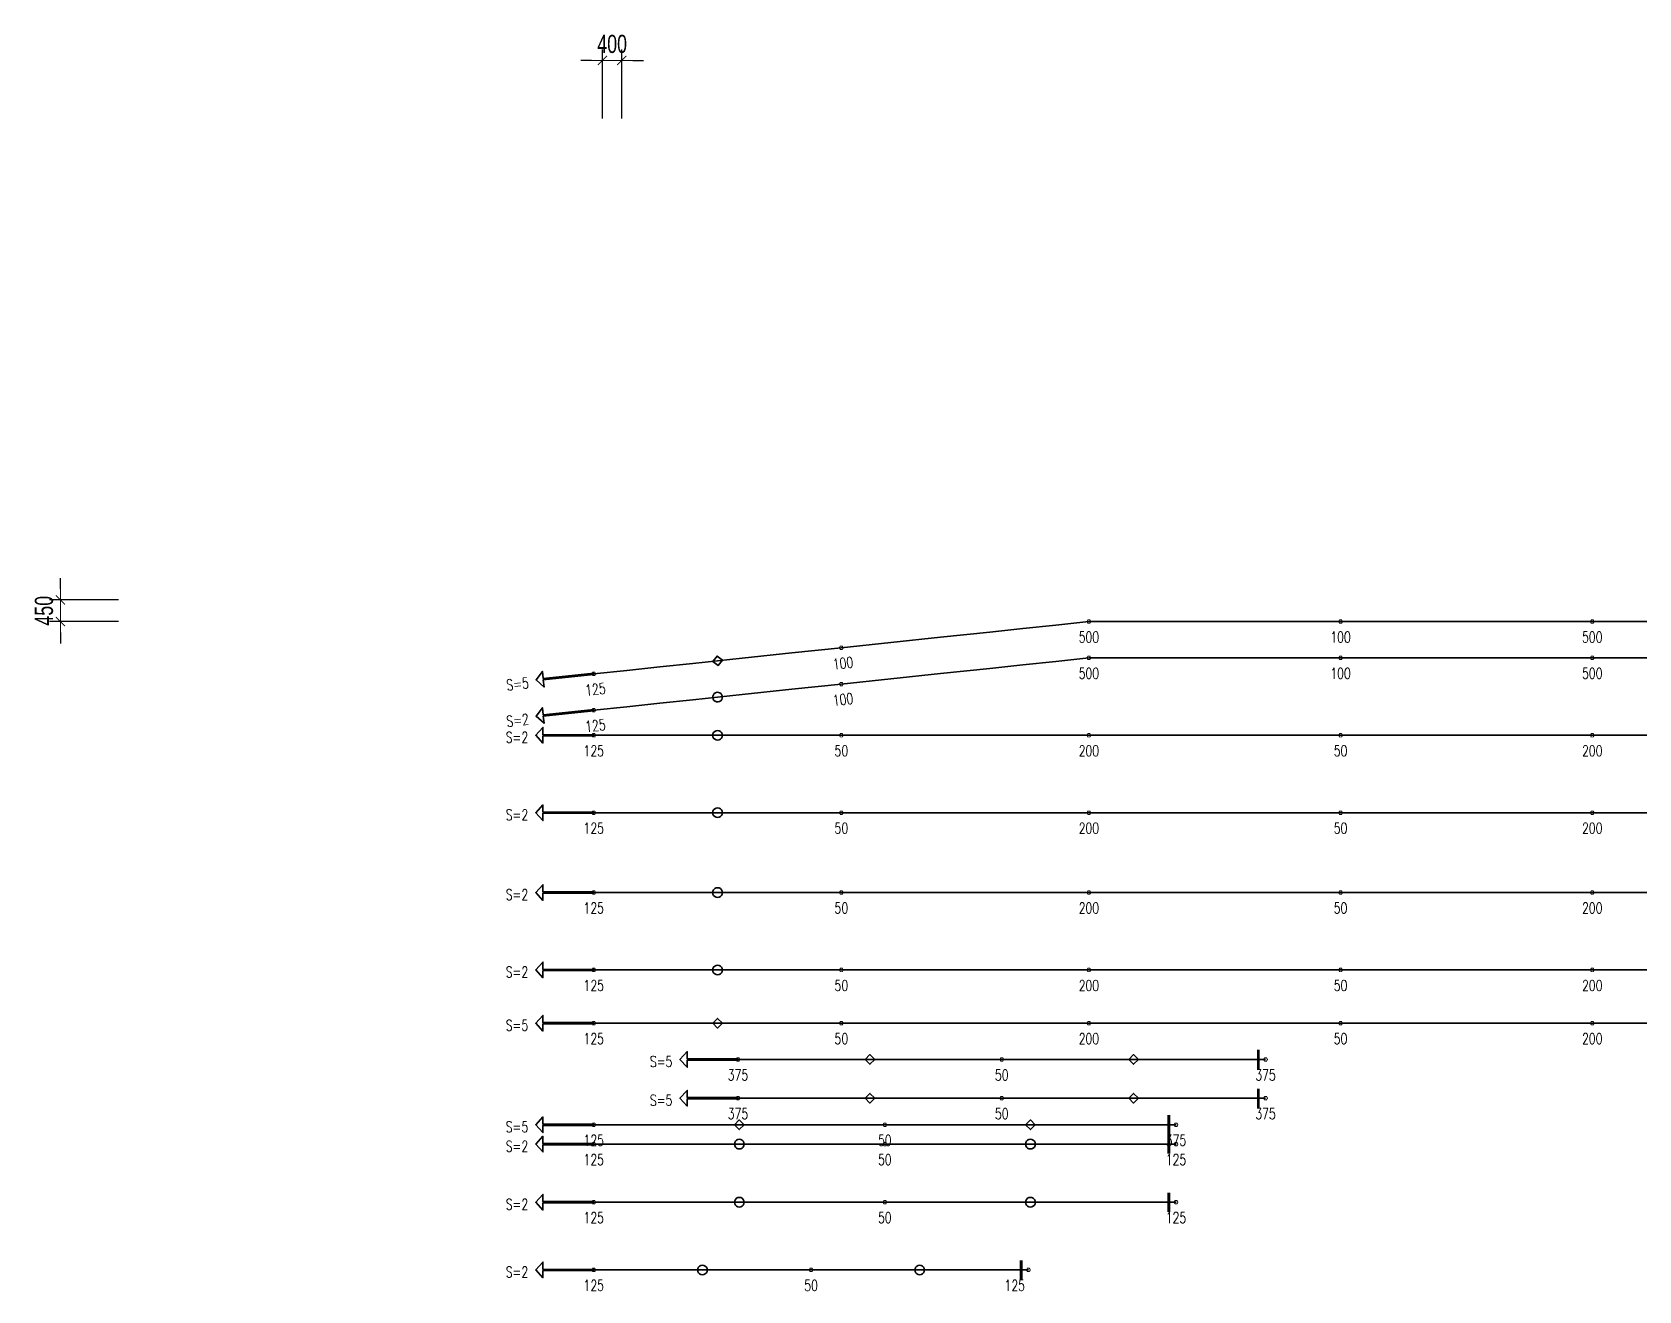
# Model space of a CAD drawing. Header units: millimetres. Extents: x 130150 to 587758, y -25561 to 50684.
# Drawn here: x 370816 to 404013, y 24667 to 50684 of the extents above; entities that cross this region are included whole.
import ezdxf

# ---------------------------------------------------------------- set-up
doc = ezdxf.new("R2010")
doc.units = ezdxf.units.MM
doc.layers.get('Defpoints').update_dxf_attribs({"color": 151, "lineweight": 9})
doc.layers.add('Current plane_Column', color=7, linetype='Continuous', true_color=0x4b00ff)
for name, color, linetype, lineweight in [('NDC_S-TENDON', 6, 'Continuous', 35), ('NDC_S_ANNO', 7, 'Continuous', 20), ('NDC_S_DIM', 1, 'Continuous', 15)]:
    doc.layers.add(name, color=color, linetype=linetype, lineweight=lineweight)
doc.styles.add('NDC_ANNO', font='', dxfattribs={"width": 0.8})
doc.styles.add('NDC_DIM', font='', dxfattribs={"width": 0.75})
doc.styles.get('NDC_ANNO').set_extended_font_data('Dotum')
doc.styles.get('NDC_DIM').set_extended_font_data('Dotum')
doc.dimstyles.new('NDC_dim_150', dxfattribs={"dimscale": 150, "dimtxt": 2.5, "dimasz": 1.5, "dimexe": 1.5, "dimexo": 2.5, "dimgap": 1, "dimtad": 1, "dimdec": 0, "dimzin": 0, "dimdsep": 46, "dimtxsty": 'NDC_DIM', "dimblk": 'DIMMARK', "dimcen": 0.09, "dimdle": 1.2, "dimclrd": 1, "dimclre": 1, "dimclrt": 3, "dimadec": 0, "dimazin": 0, "dimtfac": 1, "dimtdec": 0, "dimtix": 1, "dimtofl": 0, "dimtmove": 0, "dimatfit": 3, "dimfxl": 8, "dimfxlon": 1, "dimtolj": 1, "dimtzin": 0, "dimarcsym": 0})

# ---------------------------------------------------------------- blocks, each defined once
blk = doc.blocks.new('DIMMARK')
at = {"layer": 'NDC_S_DIM', "color": 1}
blk.add_line((-1.5, 0), (1, 0), dxfattribs=at)
at = {"layer": 'NDC_S_DIM', "color": 2, "const_width": 0.1}
blk.add_lwpolyline([(-0.42, -0.42), (0.42, 0.42)], dxfattribs=at)
blk = doc.blocks.new('*D10')
at = {"layer": 'Defpoints', "color": 0, "ltscale": 100, "transparency": 16777216}
for p in [(384646, 38950), (371400, 38500), (374713, 38500)]:
    blk.add_point(p, dxfattribs=at)
at = {"layer": 'NDC_S_DIM', "color": 1, "lineweight": -2, "ltscale": 100, "transparency": 16777216}
for p, q in [((371400, 39175), (371400, 39400)), ((372600, 38950), (371175, 38950)), ((372600, 38500), (371175, 38500)), ((371400, 38275), (371400, 38050))]:
    blk.add_line(p, q, dxfattribs=at)
at = {"layer": 'NDC_S_DIM', "color": 1, "lineweight": -2, "ltscale": 100, "transparency": 16777216, "xscale": 225, "yscale": 225, "zscale": 225}
for p, rotation in [((371400, 38950), 270), ((371400, 38500), 90)]:
    blk.add_blockref('DIMMARK', p, dxfattribs=dict(at, rotation=rotation))
at = {"layer": 'NDC_S_DIM', "color": 3, "ltscale": 100, "transparency": 16777216, "insert": (371062, 38725), "char_height": 375, "attachment_point": 5, "rotation": 90, "style": 'NDC_DIM'}
blk.add_mtext('\\A1;450', dxfattribs=at)
blk = doc.blocks.new('*D13')
at = {"layer": 'Defpoints', "color": 0, "ltscale": 100, "transparency": 16777216}
for p in [(383000, 50100), (382600, 33473), (383000, 33473)]:
    blk.add_point(p, dxfattribs=at)
at = {"layer": 'NDC_S_DIM', "color": 1, "lineweight": -2, "ltscale": 100, "transparency": 16777216}
for p, q in [((382600, 48900), (382600, 50325)), ((383000, 48900), (383000, 50325)), ((382375, 50100), (382150, 50100)), ((383225, 50100), (383450, 50100))]:
    blk.add_line(p, q, dxfattribs=at)
at = {"layer": 'NDC_S_DIM', "color": 1, "lineweight": -2, "ltscale": 100, "transparency": 16777216, "xscale": 225, "yscale": 225, "zscale": 225}
blk.add_blockref('DIMMARK', (382600, 50100), dxfattribs=at)
at = {"layer": 'NDC_S_DIM', "color": 1, "lineweight": -2, "ltscale": 100, "transparency": 16777216, "xscale": 225, "yscale": 225, "zscale": 225, "rotation": 180}
blk.add_blockref('DIMMARK', (383000, 50100), dxfattribs=at)
at = {"layer": 'NDC_S_DIM', "color": 3, "ltscale": 100, "transparency": 16777216, "insert": (382800, 50438), "char_height": 375, "attachment_point": 5, "style": 'NDC_DIM'}
blk.add_mtext('\\A1;400', dxfattribs=at)
blk = doc.blocks.new('HTB TDX')
at = {"layer": 'NDC_S-TENDON', "linetype": 'Continuous'}
for points, elevation in [([(10090, 29000, 20, 20, 0), (10070, 29035, 20, 20, 0), (10030, 29035, 20, 20, 0), (10010, 29000, 20, 20, 0), (10030, 28965, 20, 20, 0), (10070, 28965, 20, 20, 0)], 3600), ([(10090, 29000, 20, 20, 0), (10070, 29035, 20, 20, 0), (10030, 29035, 20, 20, 0), (10010, 29000, 20, 20, 0), (10030, 28965, 20, 20, 0), (10070, 28965, 20, 20, 0)], 3600), ([(10090, 29000, 20, 20, 0), (10070, 29035, 20, 20, 0), (10030, 29035, 20, 20, 0), (10010, 29000, 20, 20, 0), (10030, 28965, 20, 20, 0), (10070, 28965, 20, 20, 0)], 3600), ([(10090, 29000, 20, 20, 0), (10070, 29035, 20, 20, 0), (10030, 29035, 20, 20, 0), (10010, 29000, 20, 20, 0), (10030, 28965, 20, 20, 0), (10070, 28965, 20, 20, 0)], 3600), ([(15290, 29000, 20, 20, 0), (15270, 29035, 20, 20, 0), (15230, 29035, 20, 20, 0), (15210, 29000, 20, 20, 0), (15230, 28965, 20, 20, 0), (15270, 28965, 20, 20, 0)], 3200), ([(15290, 29000, 20, 20, 0), (15270, 29035, 20, 20, 0), (15230, 29035, 20, 20, 0), (15210, 29000, 20, 20, 0), (15230, 28965, 20, 20, 0), (15270, 28965, 20, 20, 0)], 3200), ([(20490, 29000, 20, 20, 0), (20470, 29035, 20, 20, 0), (20430, 29035, 20, 20, 0), (20410, 29000, 20, 20, 0), (20430, 28965, 20, 20, 0), (20470, 28965, 20, 20, 0)], 3600), ([(20490, 29000, 20, 20, 0), (20470, 29035, 20, 20, 0), (20430, 29035, 20, 20, 0), (20410, 29000, 20, 20, 0), (20430, 28965, 20, 20, 0), (20470, 28965, 20, 20, 0)], 3600), ([(20490, 29000, 20, 20, 0), (20470, 29035, 20, 20, 0), (20430, 29035, 20, 20, 0), (20410, 29000, 20, 20, 0), (20430, 28965, 20, 20, 0), (20470, 28965, 20, 20, 0)], 3600), ([(20490, 29000, 20, 20, 0), (20470, 29035, 20, 20, 0), (20430, 29035, 20, 20, 0), (20410, 29000, 20, 20, 0), (20430, 28965, 20, 20, 0), (20470, 28965, 20, 20, 0)], 3600), ([(4975, 28460, 20, 20, 0), (4955, 28494, 20, 20, 0), (4915, 28494, 20, 20, 0), (4895, 28460, 20, 20, 0), (4915, 28425, 20, 20, 0), (4955, 28425, 20, 20, 0)], 3200), ([(4975, 28460, 20, 20, 0), (4955, 28494, 20, 20, 0), (4915, 28494, 20, 20, 0), (4895, 28460, 20, 20, 0), (4915, 28425, 20, 20, 0), (4955, 28425, 20, 20, 0)], 3200), ([(10090, 28250, 20, 20, 0), (10070, 28285, 20, 20, 0), (10030, 28285, 20, 20, 0), (10010, 28250, 20, 20, 0), (10030, 28215, 20, 20, 0), (10070, 28215, 20, 20, 0)], 3600), ([(10090, 28250, 20, 20, 0), (10070, 28285, 20, 20, 0), (10030, 28285, 20, 20, 0), (10010, 28250, 20, 20, 0), (10030, 28215, 20, 20, 0), (10070, 28215, 20, 20, 0)], 3600), ([(10090, 28250, 20, 20, 0), (10070, 28285, 20, 20, 0), (10030, 28285, 20, 20, 0), (10010, 28250, 20, 20, 0), (10030, 28215, 20, 20, 0), (10070, 28215, 20, 20, 0)], 3600), ([(10090, 28250, 20, 20, 0), (10070, 28285, 20, 20, 0), (10030, 28285, 20, 20, 0), (10010, 28250, 20, 20, 0), (10030, 28215, 20, 20, 0), (10070, 28215, 20, 20, 0)], 3600), ([(15290, 28250, 20, 20, 0), (15270, 28285, 20, 20, 0), (15230, 28285, 20, 20, 0), (15210, 28250, 20, 20, 0), (15230, 28215, 20, 20, 0), (15270, 28215, 20, 20, 0)], 3200), ([(15290, 28250, 20, 20, 0), (15270, 28285, 20, 20, 0), (15230, 28285, 20, 20, 0), (15210, 28250, 20, 20, 0), (15230, 28215, 20, 20, 0), (15270, 28215, 20, 20, 0)], 3200), ([(20490, 28250, 20, 20, 0), (20470, 28285, 20, 20, 0), (20430, 28285, 20, 20, 0), (20410, 28250, 20, 20, 0), (20430, 28215, 20, 20, 0), (20470, 28215, 20, 20, 0)], 3600), ([(20490, 28250, 20, 20, 0), (20470, 28285, 20, 20, 0), (20430, 28285, 20, 20, 0), (20410, 28250, 20, 20, 0), (20430, 28215, 20, 20, 0), (20470, 28215, 20, 20, 0)], 3600), ([(20490, 28250, 20, 20, 0), (20470, 28285, 20, 20, 0), (20430, 28285, 20, 20, 0), (20410, 28250, 20, 20, 0), (20430, 28215, 20, 20, 0), (20470, 28215, 20, 20, 0)], 3600), ([(20490, 28250, 20, 20, 0), (20470, 28285, 20, 20, 0), (20430, 28285, 20, 20, 0), (20410, 28250, 20, 20, 0), (20430, 28215, 20, 20, 0), (20470, 28215, 20, 20, 0)], 3600), ([(-140, 27920, 20, 20, 0), (-160, 27954, 20, 20, 0), (-200, 27954, 20, 20, 0), (-220, 27920, 20, 20, 0), (-200, 27885, 20, 20, 0), (-160, 27885, 20, 20, 0)], 3575), ([(-140, 27920, 20, 20, 0), (-160, 27954, 20, 20, 0), (-200, 27954, 20, 20, 0), (-220, 27920, 20, 20, 0), (-200, 27885, 20, 20, 0), (-160, 27885, 20, 20, 0)], 3575), ([(4975, 27710, 20, 20, 0), (4955, 27744, 20, 20, 0), (4915, 27744, 20, 20, 0), (4895, 27710, 20, 20, 0), (4915, 27675, 20, 20, 0), (4955, 27675, 20, 20, 0)], 3200), ([(4975, 27710, 20, 20, 0), (4955, 27744, 20, 20, 0), (4915, 27744, 20, 20, 0), (4895, 27710, 20, 20, 0), (4915, 27675, 20, 20, 0), (4955, 27675, 20, 20, 0)], 3200), ([(-140, 27170, 20, 20, 0), (-160, 27204, 20, 20, 0), (-200, 27204, 20, 20, 0), (-220, 27170, 20, 20, 0), (-200, 27135, 20, 20, 0), (-160, 27135, 20, 20, 0)], 3575), ([(-140, 27170, 20, 20, 0), (-160, 27204, 20, 20, 0), (-200, 27204, 20, 20, 0), (-220, 27170, 20, 20, 0), (-200, 27135, 20, 20, 0), (-160, 27135, 20, 20, 0)], 3575), ([(-140, 26650, 20, 20, 0), (-160, 26685, 20, 20, 0), (-200, 26685, 20, 20, 0), (-220, 26650, 20, 20, 0), (-200, 26615, 20, 20, 0), (-160, 26615, 20, 20, 0)], 3575), ([(-140, 26650, 20, 20, 0), (-160, 26685, 20, 20, 0), (-200, 26685, 20, 20, 0), (-220, 26650, 20, 20, 0), (-200, 26615, 20, 20, 0), (-160, 26615, 20, 20, 0)], 3575), ([(4975, 26650, 20, 20, 0), (4955, 26685, 20, 20, 0), (4915, 26685, 20, 20, 0), (4895, 26650, 20, 20, 0), (4915, 26615, 20, 20, 0), (4955, 26615, 20, 20, 0)], 3500), ([(4975, 26650, 20, 20, 0), (4955, 26685, 20, 20, 0), (4915, 26685, 20, 20, 0), (4895, 26650, 20, 20, 0), (4915, 26615, 20, 20, 0), (4955, 26615, 20, 20, 0)], 3500), ([(10090, 26650, 20, 20, 0), (10070, 26685, 20, 20, 0), (10030, 26685, 20, 20, 0), (10010, 26650, 20, 20, 0), (10030, 26615, 20, 20, 0), (10070, 26615, 20, 20, 0)], 3650), ([(10090, 26650, 20, 20, 0), (10070, 26685, 20, 20, 0), (10030, 26685, 20, 20, 0), (10010, 26650, 20, 20, 0), (10030, 26615, 20, 20, 0), (10070, 26615, 20, 20, 0)], 3650), ([(10090, 26650, 20, 20, 0), (10070, 26685, 20, 20, 0), (10030, 26685, 20, 20, 0), (10010, 26650, 20, 20, 0), (10030, 26615, 20, 20, 0), (10070, 26615, 20, 20, 0)], 3650), ([(10090, 26650, 20, 20, 0), (10070, 26685, 20, 20, 0), (10030, 26685, 20, 20, 0), (10010, 26650, 20, 20, 0), (10030, 26615, 20, 20, 0), (10070, 26615, 20, 20, 0)], 3650), ([(15290, 26650, 20, 20, 0), (15270, 26685, 20, 20, 0), (15230, 26685, 20, 20, 0), (15210, 26650, 20, 20, 0), (15230, 26615, 20, 20, 0), (15270, 26615, 20, 20, 0)], 3500), ([(15290, 26650, 20, 20, 0), (15270, 26685, 20, 20, 0), (15230, 26685, 20, 20, 0), (15210, 26650, 20, 20, 0), (15230, 26615, 20, 20, 0), (15270, 26615, 20, 20, 0)], 3500), ([(20490, 26650, 20, 20, 0), (20470, 26685, 20, 20, 0), (20430, 26685, 20, 20, 0), (20410, 26650, 20, 20, 0), (20430, 26615, 20, 20, 0), (20470, 26615, 20, 20, 0)], 3650), ([(20490, 26650, 20, 20, 0), (20470, 26685, 20, 20, 0), (20430, 26685, 20, 20, 0), (20410, 26650, 20, 20, 0), (20430, 26615, 20, 20, 0), (20470, 26615, 20, 20, 0)], 3650), ([(20490, 26650, 20, 20, 0), (20470, 26685, 20, 20, 0), (20430, 26685, 20, 20, 0), (20410, 26650, 20, 20, 0), (20430, 26615, 20, 20, 0), (20470, 26615, 20, 20, 0)], 3650), ([(20490, 26650, 20, 20, 0), (20470, 26685, 20, 20, 0), (20430, 26685, 20, 20, 0), (20410, 26650, 20, 20, 0), (20430, 26615, 20, 20, 0), (20470, 26615, 20, 20, 0)], 3650), ([(-140, 25050, 20, 20, 0), (-160, 25085, 20, 20, 0), (-200, 25085, 20, 20, 0), (-220, 25050, 20, 20, 0), (-200, 25015, 20, 20, 0), (-160, 25015, 20, 20, 0)], 3575), ([(-140, 25050, 20, 20, 0), (-160, 25085, 20, 20, 0), (-200, 25085, 20, 20, 0), (-220, 25050, 20, 20, 0), (-200, 25015, 20, 20, 0), (-160, 25015, 20, 20, 0)], 3575), ([(4975, 25050, 20, 20, 0), (4955, 25085, 20, 20, 0), (4915, 25085, 20, 20, 0), (4895, 25050, 20, 20, 0), (4915, 25015, 20, 20, 0), (4955, 25015, 20, 20, 0)], 3500), ([(4975, 25050, 20, 20, 0), (4955, 25085, 20, 20, 0), (4915, 25085, 20, 20, 0), (4895, 25050, 20, 20, 0), (4915, 25015, 20, 20, 0), (4955, 25015, 20, 20, 0)], 3500), ([(10090, 25050, 20, 20, 0), (10070, 25085, 20, 20, 0), (10030, 25085, 20, 20, 0), (10010, 25050, 20, 20, 0), (10030, 25015, 20, 20, 0), (10070, 25015, 20, 20, 0)], 3650), ([(10090, 25050, 20, 20, 0), (10070, 25085, 20, 20, 0), (10030, 25085, 20, 20, 0), (10010, 25050, 20, 20, 0), (10030, 25015, 20, 20, 0), (10070, 25015, 20, 20, 0)], 3650), ([(10090, 25050, 20, 20, 0), (10070, 25085, 20, 20, 0), (10030, 25085, 20, 20, 0), (10010, 25050, 20, 20, 0), (10030, 25015, 20, 20, 0), (10070, 25015, 20, 20, 0)], 3650), ([(10090, 25050, 20, 20, 0), (10070, 25085, 20, 20, 0), (10030, 25085, 20, 20, 0), (10010, 25050, 20, 20, 0), (10030, 25015, 20, 20, 0), (10070, 25015, 20, 20, 0)], 3650), ([(15290, 25050, 20, 20, 0), (15270, 25085, 20, 20, 0), (15230, 25085, 20, 20, 0), (15210, 25050, 20, 20, 0), (15230, 25015, 20, 20, 0), (15270, 25015, 20, 20, 0)], 3500), ([(15290, 25050, 20, 20, 0), (15270, 25085, 20, 20, 0), (15230, 25085, 20, 20, 0), (15210, 25050, 20, 20, 0), (15230, 25015, 20, 20, 0), (15270, 25015, 20, 20, 0)], 3500), ([(20490, 25050, 20, 20, 0), (20470, 25085, 20, 20, 0), (20430, 25085, 20, 20, 0), (20410, 25050, 20, 20, 0), (20430, 25015, 20, 20, 0), (20470, 25015, 20, 20, 0)], 3650), ([(20490, 25050, 20, 20, 0), (20470, 25085, 20, 20, 0), (20430, 25085, 20, 20, 0), (20410, 25050, 20, 20, 0), (20430, 25015, 20, 20, 0), (20470, 25015, 20, 20, 0)], 3650), ([(20490, 25050, 20, 20, 0), (20470, 25085, 20, 20, 0), (20430, 25085, 20, 20, 0), (20410, 25050, 20, 20, 0), (20430, 25015, 20, 20, 0), (20470, 25015, 20, 20, 0)], 3650), ([(20490, 25050, 20, 20, 0), (20470, 25085, 20, 20, 0), (20430, 25085, 20, 20, 0), (20410, 25050, 20, 20, 0), (20430, 25015, 20, 20, 0), (20470, 25015, 20, 20, 0)], 3650), ([(-140, 23400, 20, 20, 0), (-160, 23435, 20, 20, 0), (-200, 23435, 20, 20, 0), (-220, 23400, 20, 20, 0), (-200, 23365, 20, 20, 0), (-160, 23365, 20, 20, 0)], 3575), ([(-140, 23400, 20, 20, 0), (-160, 23435, 20, 20, 0), (-200, 23435, 20, 20, 0), (-220, 23400, 20, 20, 0), (-200, 23365, 20, 20, 0), (-160, 23365, 20, 20, 0)], 3575), ([(4975, 23400, 20, 20, 0), (4955, 23435, 20, 20, 0), (4915, 23435, 20, 20, 0), (4895, 23400, 20, 20, 0), (4915, 23365, 20, 20, 0), (4955, 23365, 20, 20, 0)], 3500), ([(4975, 23400, 20, 20, 0), (4955, 23435, 20, 20, 0), (4915, 23435, 20, 20, 0), (4895, 23400, 20, 20, 0), (4915, 23365, 20, 20, 0), (4955, 23365, 20, 20, 0)], 3500), ([(10090, 23400, 20, 20, 0), (10070, 23435, 20, 20, 0), (10030, 23435, 20, 20, 0), (10010, 23400, 20, 20, 0), (10030, 23365, 20, 20, 0), (10070, 23365, 20, 20, 0)], 3650), ([(10090, 23400, 20, 20, 0), (10070, 23435, 20, 20, 0), (10030, 23435, 20, 20, 0), (10010, 23400, 20, 20, 0), (10030, 23365, 20, 20, 0), (10070, 23365, 20, 20, 0)], 3650), ([(10090, 23400, 20, 20, 0), (10070, 23435, 20, 20, 0), (10030, 23435, 20, 20, 0), (10010, 23400, 20, 20, 0), (10030, 23365, 20, 20, 0), (10070, 23365, 20, 20, 0)], 3650), ([(10090, 23400, 20, 20, 0), (10070, 23435, 20, 20, 0), (10030, 23435, 20, 20, 0), (10010, 23400, 20, 20, 0), (10030, 23365, 20, 20, 0), (10070, 23365, 20, 20, 0)], 3650), ([(15290, 23400, 20, 20, 0), (15270, 23435, 20, 20, 0), (15230, 23435, 20, 20, 0), (15210, 23400, 20, 20, 0), (15230, 23365, 20, 20, 0), (15270, 23365, 20, 20, 0)], 3500), ([(15290, 23400, 20, 20, 0), (15270, 23435, 20, 20, 0), (15230, 23435, 20, 20, 0), (15210, 23400, 20, 20, 0), (15230, 23365, 20, 20, 0), (15270, 23365, 20, 20, 0)], 3500), ([(20490, 23400, 20, 20, 0), (20470, 23435, 20, 20, 0), (20430, 23435, 20, 20, 0), (20410, 23400, 20, 20, 0), (20430, 23365, 20, 20, 0), (20470, 23365, 20, 20, 0)], 3650), ([(20490, 23400, 20, 20, 0), (20470, 23435, 20, 20, 0), (20430, 23435, 20, 20, 0), (20410, 23400, 20, 20, 0), (20430, 23365, 20, 20, 0), (20470, 23365, 20, 20, 0)], 3650), ([(20490, 23400, 20, 20, 0), (20470, 23435, 20, 20, 0), (20430, 23435, 20, 20, 0), (20410, 23400, 20, 20, 0), (20430, 23365, 20, 20, 0), (20470, 23365, 20, 20, 0)], 3650), ([(20490, 23400, 20, 20, 0), (20470, 23435, 20, 20, 0), (20430, 23435, 20, 20, 0), (20410, 23400, 20, 20, 0), (20430, 23365, 20, 20, 0), (20470, 23365, 20, 20, 0)], 3650), ([(-140, 21800, 20, 20, 0), (-160, 21835, 20, 20, 0), (-200, 21835, 20, 20, 0), (-220, 21800, 20, 20, 0), (-200, 21765, 20, 20, 0), (-160, 21765, 20, 20, 0)], 3575), ([(-140, 21800, 20, 20, 0), (-160, 21835, 20, 20, 0), (-200, 21835, 20, 20, 0), (-220, 21800, 20, 20, 0), (-200, 21765, 20, 20, 0), (-160, 21765, 20, 20, 0)], 3575), ([(4975, 21800, 20, 20, 0), (4955, 21835, 20, 20, 0), (4915, 21835, 20, 20, 0), (4895, 21800, 20, 20, 0), (4915, 21765, 20, 20, 0), (4955, 21765, 20, 20, 0)], 3500), ([(4975, 21800, 20, 20, 0), (4955, 21835, 20, 20, 0), (4915, 21835, 20, 20, 0), (4895, 21800, 20, 20, 0), (4915, 21765, 20, 20, 0), (4955, 21765, 20, 20, 0)], 3500), ([(10090, 21800, 20, 20, 0), (10070, 21835, 20, 20, 0), (10030, 21835, 20, 20, 0), (10010, 21800, 20, 20, 0), (10030, 21765, 20, 20, 0), (10070, 21765, 20, 20, 0)], 3650), ([(10090, 21800, 20, 20, 0), (10070, 21835, 20, 20, 0), (10030, 21835, 20, 20, 0), (10010, 21800, 20, 20, 0), (10030, 21765, 20, 20, 0), (10070, 21765, 20, 20, 0)], 3650), ([(10090, 21800, 20, 20, 0), (10070, 21835, 20, 20, 0), (10030, 21835, 20, 20, 0), (10010, 21800, 20, 20, 0), (10030, 21765, 20, 20, 0), (10070, 21765, 20, 20, 0)], 3650), ([(10090, 21800, 20, 20, 0), (10070, 21835, 20, 20, 0), (10030, 21835, 20, 20, 0), (10010, 21800, 20, 20, 0), (10030, 21765, 20, 20, 0), (10070, 21765, 20, 20, 0)], 3650), ([(15290, 21800, 20, 20, 0), (15270, 21835, 20, 20, 0), (15230, 21835, 20, 20, 0), (15210, 21800, 20, 20, 0), (15230, 21765, 20, 20, 0), (15270, 21765, 20, 20, 0)], 3500), ([(15290, 21800, 20, 20, 0), (15270, 21835, 20, 20, 0), (15230, 21835, 20, 20, 0), (15210, 21800, 20, 20, 0), (15230, 21765, 20, 20, 0), (15270, 21765, 20, 20, 0)], 3500), ([(20490, 21800, 20, 20, 0), (20470, 21835, 20, 20, 0), (20430, 21835, 20, 20, 0), (20410, 21800, 20, 20, 0), (20430, 21765, 20, 20, 0), (20470, 21765, 20, 20, 0)], 3650), ([(20490, 21800, 20, 20, 0), (20470, 21835, 20, 20, 0), (20430, 21835, 20, 20, 0), (20410, 21800, 20, 20, 0), (20430, 21765, 20, 20, 0), (20470, 21765, 20, 20, 0)], 3650), ([(20490, 21800, 20, 20, 0), (20470, 21835, 20, 20, 0), (20430, 21835, 20, 20, 0), (20410, 21800, 20, 20, 0), (20430, 21765, 20, 20, 0), (20470, 21765, 20, 20, 0)], 3650), ([(20490, 21800, 20, 20, 0), (20470, 21835, 20, 20, 0), (20430, 21835, 20, 20, 0), (20410, 21800, 20, 20, 0), (20430, 21765, 20, 20, 0), (20470, 21765, 20, 20, 0)], 3650), ([(-140, 20700, 20, 20, 0), (-160, 20735, 20, 20, 0), (-200, 20735, 20, 20, 0), (-220, 20700, 20, 20, 0), (-200, 20665, 20, 20, 0), (-160, 20665, 20, 20, 0)], 3575), ([(-140, 20700, 20, 20, 0), (-160, 20735, 20, 20, 0), (-200, 20735, 20, 20, 0), (-220, 20700, 20, 20, 0), (-200, 20665, 20, 20, 0), (-160, 20665, 20, 20, 0)], 3575), ([(4975, 20700, 20, 20, 0), (4955, 20735, 20, 20, 0), (4915, 20735, 20, 20, 0), (4895, 20700, 20, 20, 0), (4915, 20665, 20, 20, 0), (4955, 20665, 20, 20, 0)], 3500), ([(4975, 20700, 20, 20, 0), (4955, 20735, 20, 20, 0), (4915, 20735, 20, 20, 0), (4895, 20700, 20, 20, 0), (4915, 20665, 20, 20, 0), (4955, 20665, 20, 20, 0)], 3500), ([(10090, 20700, 20, 20, 0), (10070, 20735, 20, 20, 0), (10030, 20735, 20, 20, 0), (10010, 20700, 20, 20, 0), (10030, 20665, 20, 20, 0), (10070, 20665, 20, 20, 0)], 3650), ([(10090, 20700, 20, 20, 0), (10070, 20735, 20, 20, 0), (10030, 20735, 20, 20, 0), (10010, 20700, 20, 20, 0), (10030, 20665, 20, 20, 0), (10070, 20665, 20, 20, 0)], 3650), ([(10090, 20700, 20, 20, 0), (10070, 20735, 20, 20, 0), (10030, 20735, 20, 20, 0), (10010, 20700, 20, 20, 0), (10030, 20665, 20, 20, 0), (10070, 20665, 20, 20, 0)], 3650), ([(10090, 20700, 20, 20, 0), (10070, 20735, 20, 20, 0), (10030, 20735, 20, 20, 0), (10010, 20700, 20, 20, 0), (10030, 20665, 20, 20, 0), (10070, 20665, 20, 20, 0)], 3650), ([(15290, 20700, 20, 20, 0), (15270, 20735, 20, 20, 0), (15230, 20735, 20, 20, 0), (15210, 20700, 20, 20, 0), (15230, 20665, 20, 20, 0), (15270, 20665, 20, 20, 0)], 3500), ([(15290, 20700, 20, 20, 0), (15270, 20735, 20, 20, 0), (15230, 20735, 20, 20, 0), (15210, 20700, 20, 20, 0), (15230, 20665, 20, 20, 0), (15270, 20665, 20, 20, 0)], 3500), ([(20490, 20700, 20, 20, 0), (20470, 20735, 20, 20, 0), (20430, 20735, 20, 20, 0), (20410, 20700, 20, 20, 0), (20430, 20665, 20, 20, 0), (20470, 20665, 20, 20, 0)], 3650), ([(20490, 20700, 20, 20, 0), (20470, 20735, 20, 20, 0), (20430, 20735, 20, 20, 0), (20410, 20700, 20, 20, 0), (20430, 20665, 20, 20, 0), (20470, 20665, 20, 20, 0)], 3650), ([(20490, 20700, 20, 20, 0), (20470, 20735, 20, 20, 0), (20430, 20735, 20, 20, 0), (20410, 20700, 20, 20, 0), (20430, 20665, 20, 20, 0), (20470, 20665, 20, 20, 0)], 3650), ([(20490, 20700, 20, 20, 0), (20470, 20735, 20, 20, 0), (20430, 20735, 20, 20, 0), (20410, 20700, 20, 20, 0), (20430, 20665, 20, 20, 0), (20470, 20665, 20, 20, 0)], 3650), ([(2840, 19950, 20, 20, 0), (2820, 19985, 20, 20, 0), (2780, 19985, 20, 20, 0), (2760, 19950, 20, 20, 0), (2780, 19915, 20, 20, 0), (2820, 19915, 20, 20, 0)], 3575), ([(2840, 19950, 20, 20, 0), (2820, 19985, 20, 20, 0), (2780, 19985, 20, 20, 0), (2760, 19950, 20, 20, 0), (2780, 19915, 20, 20, 0), (2820, 19915, 20, 20, 0)], 3575), ([(8290, 19950, 20, 20, 0), (8270, 19985, 20, 20, 0), (8230, 19985, 20, 20, 0), (8210, 19950, 20, 20, 0), (8230, 19915, 20, 20, 0), (8270, 19915, 20, 20, 0)], 3250), ([(8290, 19950, 20, 20, 0), (8270, 19985, 20, 20, 0), (8230, 19985, 20, 20, 0), (8210, 19950, 20, 20, 0), (8230, 19915, 20, 20, 0), (8270, 19915, 20, 20, 0)], 3250), ([(13740, 19950, 20, 20, 0), (13720, 19985, 20, 20, 0), (13680, 19985, 20, 20, 0), (13660, 19950, 20, 20, 0), (13680, 19915, 20, 20, 0), (13720, 19915, 20, 20, 0)], 3575), ([(13740, 19950, 20, 20, 0), (13720, 19985, 20, 20, 0), (13680, 19985, 20, 20, 0), (13660, 19950, 20, 20, 0), (13680, 19915, 20, 20, 0), (13720, 19915, 20, 20, 0)], 3575), ([(2840, 19150, 20, 20, 0), (2820, 19185, 20, 20, 0), (2780, 19185, 20, 20, 0), (2760, 19150, 20, 20, 0), (2780, 19115, 20, 20, 0), (2820, 19115, 20, 20, 0)], 3575), ([(2840, 19150, 20, 20, 0), (2820, 19185, 20, 20, 0), (2780, 19185, 20, 20, 0), (2760, 19150, 20, 20, 0), (2780, 19115, 20, 20, 0), (2820, 19115, 20, 20, 0)], 3575), ([(8290, 19150, 20, 20, 0), (8270, 19185, 20, 20, 0), (8230, 19185, 20, 20, 0), (8210, 19150, 20, 20, 0), (8230, 19115, 20, 20, 0), (8270, 19115, 20, 20, 0)], 3250), ([(8290, 19150, 20, 20, 0), (8270, 19185, 20, 20, 0), (8230, 19185, 20, 20, 0), (8210, 19150, 20, 20, 0), (8230, 19115, 20, 20, 0), (8270, 19115, 20, 20, 0)], 3250), ([(13740, 19150, 20, 20, 0), (13720, 19185, 20, 20, 0), (13680, 19185, 20, 20, 0), (13660, 19150, 20, 20, 0), (13680, 19115, 20, 20, 0), (13720, 19115, 20, 20, 0)], 3575), ([(13740, 19150, 20, 20, 0), (13720, 19185, 20, 20, 0), (13680, 19185, 20, 20, 0), (13660, 19150, 20, 20, 0), (13680, 19115, 20, 20, 0), (13720, 19115, 20, 20, 0)], 3575), ([(-140, 18600, 20, 20, 0), (-160, 18635, 20, 20, 0), (-200, 18635, 20, 20, 0), (-220, 18600, 20, 20, 0), (-200, 18565, 20, 20, 0), (-160, 18565, 20, 20, 0)], 3575), ([(-140, 18600, 20, 20, 0), (-160, 18635, 20, 20, 0), (-200, 18635, 20, 20, 0), (-220, 18600, 20, 20, 0), (-200, 18565, 20, 20, 0), (-160, 18565, 20, 20, 0)], 3575), ([(5875, 18600, 20, 20, 0), (5855, 18635, 20, 20, 0), (5815, 18635, 20, 20, 0), (5795, 18600, 20, 20, 0), (5815, 18565, 20, 20, 0), (5855, 18565, 20, 20, 0)], 3250), ([(5875, 18600, 20, 20, 0), (5855, 18635, 20, 20, 0), (5815, 18635, 20, 20, 0), (5795, 18600, 20, 20, 0), (5815, 18565, 20, 20, 0), (5855, 18565, 20, 20, 0)], 3250), ([(11890, 18600, 20, 20, 0), (11870, 18635, 20, 20, 0), (11830, 18635, 20, 20, 0), (11810, 18600, 20, 20, 0), (11830, 18565, 20, 20, 0), (11870, 18565, 20, 20, 0)], 3575), ([(11890, 18600, 20, 20, 0), (11870, 18635, 20, 20, 0), (11830, 18635, 20, 20, 0), (11810, 18600, 20, 20, 0), (11830, 18565, 20, 20, 0), (11870, 18565, 20, 20, 0)], 3575), ([(-140, 18200, 20, 20, 0), (-160, 18235, 20, 20, 0), (-200, 18235, 20, 20, 0), (-220, 18200, 20, 20, 0), (-200, 18165, 20, 20, 0), (-160, 18165, 20, 20, 0)], 3575), ([(-140, 18200, 20, 20, 0), (-160, 18235, 20, 20, 0), (-200, 18235, 20, 20, 0), (-220, 18200, 20, 20, 0), (-200, 18165, 20, 20, 0), (-160, 18165, 20, 20, 0)], 3575), ([(5875, 18200, 20, 20, 0), (5855, 18235, 20, 20, 0), (5815, 18235, 20, 20, 0), (5795, 18200, 20, 20, 0), (5815, 18165, 20, 20, 0), (5855, 18165, 20, 20, 0)], 3250), ([(5875, 18200, 20, 20, 0), (5855, 18235, 20, 20, 0), (5815, 18235, 20, 20, 0), (5795, 18200, 20, 20, 0), (5815, 18165, 20, 20, 0), (5855, 18165, 20, 20, 0)], 3250), ([(11890, 18200, 20, 20, 0), (11870, 18235, 20, 20, 0), (11830, 18235, 20, 20, 0), (11810, 18200, 20, 20, 0), (11830, 18165, 20, 20, 0), (11870, 18165, 20, 20, 0)], 3575), ([(11890, 18200, 20, 20, 0), (11870, 18235, 20, 20, 0), (11830, 18235, 20, 20, 0), (11810, 18200, 20, 20, 0), (11830, 18165, 20, 20, 0), (11870, 18165, 20, 20, 0)], 3575), ([(-140, 17000, 20, 20, 0), (-160, 17035, 20, 20, 0), (-200, 17035, 20, 20, 0), (-220, 17000, 20, 20, 0), (-200, 16965, 20, 20, 0), (-160, 16965, 20, 20, 0)], 3575), ([(-140, 17000, 20, 20, 0), (-160, 17035, 20, 20, 0), (-200, 17035, 20, 20, 0), (-220, 17000, 20, 20, 0), (-200, 16965, 20, 20, 0), (-160, 16965, 20, 20, 0)], 3575), ([(5875, 17000, 20, 20, 0), (5855, 17035, 20, 20, 0), (5815, 17035, 20, 20, 0), (5795, 17000, 20, 20, 0), (5815, 16965, 20, 20, 0), (5855, 16965, 20, 20, 0)], 3500), ([(5875, 17000, 20, 20, 0), (5855, 17035, 20, 20, 0), (5815, 17035, 20, 20, 0), (5795, 17000, 20, 20, 0), (5815, 16965, 20, 20, 0), (5855, 16965, 20, 20, 0)], 3500), ([(11890, 17000, 20, 20, 0), (11870, 17035, 20, 20, 0), (11830, 17035, 20, 20, 0), (11810, 17000, 20, 20, 0), (11830, 16965, 20, 20, 0), (11870, 16965, 20, 20, 0)], 3575), ([(11890, 17000, 20, 20, 0), (11870, 17035, 20, 20, 0), (11830, 17035, 20, 20, 0), (11810, 17000, 20, 20, 0), (11830, 16965, 20, 20, 0), (11870, 16965, 20, 20, 0)], 3575), ([(-140, 15600, 20, 20, 0), (-160, 15635, 20, 20, 0), (-200, 15635, 20, 20, 0), (-220, 15600, 20, 20, 0), (-200, 15565, 20, 20, 0), (-160, 15565, 20, 20, 0)], 3575), ([(-140, 15600, 20, 20, 0), (-160, 15635, 20, 20, 0), (-200, 15635, 20, 20, 0), (-220, 15600, 20, 20, 0), (-200, 15565, 20, 20, 0), (-160, 15565, 20, 20, 0)], 3575), ([(4350, 15600, 20, 20, 0), (4330, 15635, 20, 20, 0), (4290, 15635, 20, 20, 0), (4270, 15600, 20, 20, 0), (4290, 15565, 20, 20, 0), (4330, 15565, 20, 20, 0)], 3500), ([(4350, 15600, 20, 20, 0), (4330, 15635, 20, 20, 0), (4290, 15635, 20, 20, 0), (4270, 15600, 20, 20, 0), (4290, 15565, 20, 20, 0), (4330, 15565, 20, 20, 0)], 3500), ([(8840, 15600, 20, 20, 0), (8820, 15635, 20, 20, 0), (8780, 15635, 20, 20, 0), (8760, 15600, 20, 20, 0), (8780, 15565, 20, 20, 0), (8820, 15565, 20, 20, 0)], 3575), ([(8840, 15600, 20, 20, 0), (8820, 15635, 20, 20, 0), (8780, 15635, 20, 20, 0), (8760, 15600, 20, 20, 0), (8780, 15565, 20, 20, 0), (8820, 15565, 20, 20, 0)], 3575)]:
    blk.add_lwpolyline(points, format="xyseb", close=True, dxfattribs=dict(at, elevation=elevation))
for points, elevation in [([(2278, 28179), (2388, 28090), (2477, 28200), (2367, 28289), (2278, 28179)], 3362), ([(-181, 27932), (-1225, 27821), (-1241, 27970), (-1373, 27794), (-1207, 27648), (-1223, 27797), (-179, 27908)], 3575), ([(2278, 27429), (2286, 27399), (2303, 27373), (2328, 27353), (2357, 27342), (2388, 27340), (2418, 27348), (2444, 27365), (2464, 27390), (2475, 27419), (2477, 27450), (2469, 27480), (2452, 27507), (2427, 27526), (2398, 27538), (2367, 27539), (2337, 27531), (2311, 27514), (2291, 27490), (2280, 27460), (2278, 27429)], 3362), ([(-181, 27182), (-1225, 27071), (-1241, 27220), (-1373, 27044), (-1207, 26898), (-1223, 27047), (-179, 27158)], 3575), ([(-180, 26662), (-1230, 26662), (-1230, 26812), (-1380, 26650), (-1230, 26488), (-1230, 26638), (-180, 26638)], 3575), ([(2277, 26650), (2282, 26619), (2297, 26591), (2319, 26569), (2347, 26555), (2377, 26550), (2408, 26555), (2436, 26569), (2458, 26591), (2473, 26619), (2477, 26650), (2473, 26681), (2458, 26709), (2436, 26731), (2408, 26745), (2377, 26750), (2347, 26745), (2319, 26731), (2297, 26709), (2282, 26681), (2277, 26650)], 3532), ([(-180, 25062), (-1230, 25062), (-1230, 25212), (-1380, 25050), (-1230, 24888), (-1230, 25038), (-180, 25038)], 3575), ([(2277, 25050), (2282, 25019), (2297, 24991), (2319, 24969), (2347, 24955), (2377, 24950), (2408, 24955), (2436, 24969), (2458, 24991), (2473, 25019), (2477, 25050), (2473, 25081), (2458, 25109), (2436, 25131), (2408, 25145), (2377, 25150), (2347, 25145), (2319, 25131), (2297, 25109), (2282, 25081), (2277, 25050)], 3532), ([(-180, 23412), (-1230, 23412), (-1230, 23562), (-1380, 23400), (-1230, 23238), (-1230, 23388), (-180, 23388)], 3575), ([(2277, 23400), (2282, 23369), (2297, 23341), (2319, 23319), (2347, 23305), (2377, 23300), (2408, 23305), (2436, 23319), (2458, 23341), (2473, 23369), (2477, 23400), (2473, 23431), (2458, 23459), (2436, 23481), (2408, 23495), (2377, 23500), (2347, 23495), (2319, 23481), (2297, 23459), (2282, 23431), (2277, 23400)], 3532), ([(-180, 21812), (-1230, 21812), (-1230, 21962), (-1380, 21800), (-1230, 21638), (-1230, 21788), (-180, 21788)], 3575), ([(2277, 21800), (2282, 21769), (2297, 21741), (2319, 21719), (2347, 21705), (2377, 21700), (2408, 21705), (2436, 21719), (2458, 21741), (2473, 21769), (2477, 21800), (2473, 21831), (2458, 21859), (2436, 21881), (2408, 21895), (2377, 21900), (2347, 21895), (2319, 21881), (2297, 21859), (2282, 21831), (2277, 21800)], 3532), ([(-180, 20712), (-1230, 20712), (-1230, 20862), (-1380, 20700), (-1230, 20538), (-1230, 20688), (-180, 20688)], 3575), ([(2277, 20700), (2377, 20600), (2477, 20700), (2377, 20800), (2277, 20700)], 3532), ([(2800, 19962), (1750, 19962), (1750, 20112), (1600, 19950), (1750, 19788), (1750, 19938), (2800, 19938)], 3575), ([(5425, 19950), (5525, 19850), (5625, 19950), (5525, 20050), (5425, 19950)], 3388), ([(10875, 19950), (10975, 19850), (11075, 19950), (10975, 20050), (10875, 19950)], 3388), ([(2800, 19162), (1750, 19162), (1750, 19312), (1600, 19150), (1750, 18988), (1750, 19138), (2800, 19138)], 3575), ([(5425, 19150), (5525, 19050), (5625, 19150), (5525, 19250), (5425, 19150)], 3388), ([(10875, 19150), (10975, 19050), (11075, 19150), (10975, 19250), (10875, 19150)], 3388), ([(-180, 18612), (-1230, 18612), (-1230, 18762), (-1380, 18600), (-1230, 18438), (-1230, 18588), (-180, 18588)], 3575), ([(2727, 18600), (2827, 18500), (2927, 18600), (2827, 18700), (2727, 18600)], 3391), ([(8742, 18600), (8842, 18500), (8942, 18600), (8842, 18700), (8742, 18600)], 3391), ([(-180, 18212), (-1230, 18212), (-1230, 18362), (-1380, 18200), (-1230, 18038), (-1230, 18188), (-180, 18188)], 3575), ([(2727, 18200), (2732, 18169), (2747, 18141), (2769, 18119), (2797, 18105), (2827, 18100), (2858, 18105), (2886, 18119), (2908, 18141), (2923, 18169), (2927, 18200), (2923, 18231), (2908, 18259), (2886, 18281), (2858, 18295), (2827, 18300), (2797, 18295), (2769, 18281), (2747, 18259), (2732, 18231), (2727, 18200)], 3391), ([(8742, 18200), (8747, 18169), (8762, 18141), (8784, 18119), (8812, 18105), (8842, 18100), (8873, 18105), (8901, 18119), (8923, 18141), (8938, 18169), (8942, 18200), (8938, 18231), (8923, 18259), (8901, 18281), (8873, 18295), (8842, 18300), (8812, 18295), (8784, 18281), (8762, 18259), (8747, 18231), (8742, 18200)], 3391), ([(-180, 17012), (-1230, 17012), (-1230, 17162), (-1380, 17000), (-1230, 16838), (-1230, 16988), (-180, 16988)], 3575), ([(2727, 17000), (2732, 16969), (2747, 16941), (2769, 16919), (2797, 16905), (2827, 16900), (2858, 16905), (2886, 16919), (2908, 16941), (2923, 16969), (2927, 17000), (2923, 17031), (2908, 17059), (2886, 17081), (2858, 17095), (2827, 17100), (2797, 17095), (2769, 17081), (2747, 17059), (2732, 17031), (2727, 17000)], 3533), ([(8742, 17000), (8747, 16969), (8762, 16941), (8784, 16919), (8812, 16905), (8842, 16900), (8873, 16905), (8901, 16919), (8923, 16941), (8938, 16969), (8942, 17000), (8938, 17031), (8923, 17059), (8901, 17081), (8873, 17095), (8842, 17100), (8812, 17095), (8784, 17081), (8762, 17059), (8747, 17031), (8742, 17000)], 3533), ([(-180, 15612), (-1230, 15612), (-1230, 15762), (-1380, 15600), (-1230, 15438), (-1230, 15588), (-180, 15588)], 3575), ([(1965, 15600), (1970, 15569), (1984, 15541), (2006, 15519), (2034, 15505), (2065, 15500), (2096, 15505), (2124, 15519), (2146, 15541), (2160, 15569), (2165, 15600), (2160, 15631), (2146, 15659), (2124, 15681), (2096, 15695), (2065, 15700), (2034, 15695), (2006, 15681), (1984, 15659), (1970, 15631), (1965, 15600)], 3532), ([(6455, 15600), (6460, 15569), (6474, 15541), (6496, 15519), (6524, 15505), (6555, 15500), (6586, 15505), (6614, 15519), (6636, 15541), (6650, 15569), (6655, 15600), (6650, 15631), (6636, 15659), (6614, 15681), (6586, 15695), (6555, 15700), (6524, 15695), (6496, 15681), (6474, 15659), (6460, 15631), (6455, 15600)], 3532)]:
    blk.add_lwpolyline(points, close=True, dxfattribs=dict(at, elevation=elevation))
at = {"layer": 'NDC_S-TENDON', "linetype": 'Continuous', "elevation": 3575}
for points in [[(13550, 19750, 60, 60, 0), (13550, 20150, 60, 60, 0)], [(13550, 18950, 60, 60, 0), (13550, 19350, 60, 60, 0)], [(11700, 18400, 60, 60, 0), (11700, 18800, 60, 60, 0)], [(11700, 18000, 60, 60, 0), (11700, 18400, 60, 60, 0)], [(11700, 16800, 60, 60, 0), (11700, 17200, 60, 60, 0)], [(8650, 15400, 60, 60, 0), (8650, 15800, 60, 60, 0)]]:
    blk.add_lwpolyline(points, format="xyseb", dxfattribs=at)
at = {"layer": 'NDC_S-TENDON', "linetype": 'Continuous'}
for points in [[(-180, 27920, 3575), (502, 27992, 3558), (1184, 28064, 3508), (1866, 28136, 3425), (2889, 28244, 3300), (3912, 28352, 3225), (4935, 28460, 3200), (5958, 28568, 3227), (6981, 28676, 3307), (8004, 28784, 3440), (8686, 28856, 3529), (9368, 28928, 3582), (10050, 29000, 3600)], [(10050, 29000, 3600), (10743, 29000, 3582), (11437, 29000, 3529), (12130, 29000, 3440), (13170, 29000, 3307), (14210, 29000, 3227), (15250, 29000, 3200), (16290, 29000, 3227), (17330, 29000, 3307), (18370, 29000, 3440), (19063, 29000, 3529), (19757, 29000, 3582), (20450, 29000, 3600)], [(20450, 29000, 3600), (21143, 29000, 3582), (21837, 29000, 3529), (22530, 29000, 3440), (23570, 29000, 3307), (24610, 29000, 3227), (25650, 29000, 3200), (26690, 29000, 3227), (27730, 29000, 3307), (28770, 29000, 3440), (29463, 29000, 3529), (30157, 29000, 3582), (30850, 29000, 3600)], [(-180, 27170, 3575), (502, 27242, 3558), (1184, 27314, 3508), (1866, 27386, 3425), (2889, 27494, 3300), (3912, 27602, 3225), (4935, 27710, 3200), (5958, 27818, 3227), (6981, 27926, 3307), (8004, 28034, 3440), (8686, 28106, 3529), (9368, 28178, 3582), (10050, 28250, 3600)], [(10050, 28250, 3600), (10743, 28250, 3582), (11437, 28250, 3529), (12130, 28250, 3440), (13170, 28250, 3307), (14210, 28250, 3227), (15250, 28250, 3200), (16290, 28250, 3227), (17330, 28250, 3307), (18370, 28250, 3440), (19063, 28250, 3529), (19757, 28250, 3582), (20450, 28250, 3600)], [(20450, 28250, 3600), (21143, 28250, 3582), (21837, 28250, 3529), (22530, 28250, 3440), (23570, 28250, 3307), (24610, 28250, 3227), (25650, 28250, 3200), (26690, 28250, 3227), (27730, 28250, 3307), (28770, 28250, 3440), (29463, 28250, 3529), (30157, 28250, 3582), (30850, 28250, 3600)], [(-180, 26650, 3575), (502, 26650, 3572), (1184, 26650, 3562), (1866, 26650, 3545), (2889, 26650, 3520), (3912, 26650, 3505), (4935, 26650, 3500), (5958, 26650, 3510), (6981, 26650, 3540), (8004, 26650, 3590), (8686, 26650, 3623), (9368, 26650, 3643), (10050, 26650, 3650)], [(10050, 26650, 3650), (10743, 26650, 3643), (11437, 26650, 3623), (12130, 26650, 3590), (13170, 26650, 3540), (14210, 26650, 3510), (15250, 26650, 3500), (16290, 26650, 3510), (17330, 26650, 3540), (18370, 26650, 3590), (19063, 26650, 3623), (19757, 26650, 3643), (20450, 26650, 3650)], [(20450, 26650, 3650), (21143, 26650, 3643), (21837, 26650, 3623), (22530, 26650, 3590), (23570, 26650, 3540), (24610, 26650, 3510), (25650, 26650, 3500), (26690, 26650, 3510), (27730, 26650, 3540), (28770, 26650, 3590), (29463, 26650, 3623), (30157, 26650, 3643), (30850, 26650, 3650)], [(-180, 25050, 3575), (502, 25050, 3572), (1184, 25050, 3562), (1866, 25050, 3545), (2889, 25050, 3520), (3912, 25050, 3505), (4935, 25050, 3500), (5958, 25050, 3510), (6981, 25050, 3540), (8004, 25050, 3590), (8686, 25050, 3623), (9368, 25050, 3643), (10050, 25050, 3650)], [(10050, 25050, 3650), (10743, 25050, 3643), (11437, 25050, 3623), (12130, 25050, 3590), (13170, 25050, 3540), (14210, 25050, 3510), (15250, 25050, 3500), (16290, 25050, 3510), (17330, 25050, 3540), (18370, 25050, 3590), (19063, 25050, 3623), (19757, 25050, 3643), (20450, 25050, 3650)], [(20450, 25050, 3650), (21143, 25050, 3643), (21837, 25050, 3623), (22530, 25050, 3590), (23570, 25050, 3540), (24610, 25050, 3510), (25650, 25050, 3500), (26690, 25050, 3510), (27730, 25050, 3540), (28770, 25050, 3590), (29463, 25050, 3623), (30157, 25050, 3643), (30850, 25050, 3650)], [(-180, 23400, 3575), (502, 23400, 3572), (1184, 23400, 3562), (1866, 23400, 3545), (2889, 23400, 3520), (3912, 23400, 3505), (4935, 23400, 3500), (5958, 23400, 3510), (6981, 23400, 3540), (8004, 23400, 3590), (8686, 23400, 3623), (9368, 23400, 3643), (10050, 23400, 3650)], [(10050, 23400, 3650), (10743, 23400, 3643), (11437, 23400, 3623), (12130, 23400, 3590), (13170, 23400, 3540), (14210, 23400, 3510), (15250, 23400, 3500), (16290, 23400, 3510), (17330, 23400, 3540), (18370, 23400, 3590), (19063, 23400, 3623), (19757, 23400, 3643), (20450, 23400, 3650)], [(20450, 23400, 3650), (21143, 23400, 3643), (21837, 23400, 3623), (22530, 23400, 3590), (23570, 23400, 3540), (24610, 23400, 3510), (25650, 23400, 3500), (26690, 23400, 3510), (27730, 23400, 3540), (28770, 23400, 3590), (29463, 23400, 3623), (30157, 23400, 3643), (30850, 23400, 3650)], [(-180, 21800, 3575), (502, 21800, 3572), (1184, 21800, 3562), (1866, 21800, 3545), (2889, 21800, 3520), (3912, 21800, 3505), (4935, 21800, 3500), (5958, 21800, 3510), (6981, 21800, 3540), (8004, 21800, 3590), (8686, 21800, 3623), (9368, 21800, 3643), (10050, 21800, 3650)], [(10050, 21800, 3650), (10743, 21800, 3643), (11437, 21800, 3623), (12130, 21800, 3590), (13170, 21800, 3540), (14210, 21800, 3510), (15250, 21800, 3500), (16290, 21800, 3510), (17330, 21800, 3540), (18370, 21800, 3590), (19063, 21800, 3623), (19757, 21800, 3643), (20450, 21800, 3650)], [(20450, 21800, 3650), (21143, 21800, 3643), (21837, 21800, 3623), (22530, 21800, 3590), (23570, 21800, 3540), (24610, 21800, 3510), (25650, 21800, 3500), (26690, 21800, 3510), (27730, 21800, 3540), (28770, 21800, 3590), (29463, 21800, 3623), (30157, 21800, 3643), (30850, 21800, 3650)], [(-180, 20700, 3575), (502, 20700, 3572), (1184, 20700, 3562), (1866, 20700, 3545), (2889, 20700, 3520), (3912, 20700, 3505), (4935, 20700, 3500), (5958, 20700, 3510), (6981, 20700, 3540), (8004, 20700, 3590), (8686, 20700, 3623), (9368, 20700, 3643), (10050, 20700, 3650)], [(10050, 20700, 3650), (10743, 20700, 3643), (11437, 20700, 3623), (12130, 20700, 3590), (13170, 20700, 3540), (14210, 20700, 3510), (15250, 20700, 3500), (16290, 20700, 3510), (17330, 20700, 3540), (18370, 20700, 3590), (19063, 20700, 3623), (19757, 20700, 3643), (20450, 20700, 3650)], [(20450, 20700, 3650), (21143, 20700, 3643), (21837, 20700, 3623), (22530, 20700, 3590), (23570, 20700, 3540), (24610, 20700, 3510), (25650, 20700, 3500), (26690, 20700, 3510), (27730, 20700, 3540), (28770, 20700, 3590), (29463, 20700, 3623), (30157, 20700, 3643), (30850, 20700, 3650)], [(2800, 19950, 3575), (3527, 19950, 3561), (4253, 19950, 3517), (4980, 19950, 3445), (5797, 19950, 3360), (6615, 19950, 3299), (7432, 19950, 3262), (8250, 19950, 3250), (9067, 19950, 3262), (9885, 19950, 3299), (10702, 19950, 3360), (11520, 19950, 3445), (12247, 19950, 3517), (12973, 19950, 3561), (13700, 19950, 3575)], [(2800, 19150, 3575), (3527, 19150, 3561), (4253, 19150, 3517), (4980, 19150, 3445), (5797, 19150, 3360), (6615, 19150, 3299), (7432, 19150, 3262), (8250, 19150, 3250), (9067, 19150, 3262), (9885, 19150, 3299), (10702, 19150, 3360), (11520, 19150, 3445), (12247, 19150, 3517), (12973, 19150, 3561), (13700, 19150, 3575)], [(-180, 18600, 3575), (622, 18600, 3561), (1424, 18600, 3517), (2226, 18600, 3445), (3429, 18600, 3337), (4632, 18600, 3272), (5835, 18600, 3250), (7038, 18600, 3272), (8241, 18600, 3337), (9444, 18600, 3445), (10246, 18600, 3517), (11048, 18600, 3561), (11850, 18600, 3575)], [(-180, 18200, 3575), (622, 18200, 3561), (1424, 18200, 3517), (2226, 18200, 3445), (3429, 18200, 3337), (4632, 18200, 3272), (5835, 18200, 3250), (7038, 18200, 3272), (8241, 18200, 3337), (9444, 18200, 3445), (10246, 18200, 3517), (11048, 18200, 3561), (11850, 18200, 3575)], [(-180, 17000, 3575), (622, 17000, 3572), (1424, 17000, 3562), (2226, 17000, 3545), (3429, 17000, 3520), (4632, 17000, 3505), (5835, 17000, 3500), (7038, 17000, 3505), (8241, 17000, 3520), (9444, 17000, 3545), (10246, 17000, 3562), (11048, 17000, 3572), (11850, 17000, 3575)], [(-180, 15600, 3575), (419, 15600, 3572), (1017, 15600, 3562), (1616, 15600, 3545), (2289, 15600, 3525), (2963, 15600, 3511), (3636, 15600, 3503), (4310, 15600, 3500), (4983, 15600, 3503), (5657, 15600, 3511), (6330, 15600, 3525), (7004, 15600, 3545), (7603, 15600, 3562), (8201, 15600, 3572), (8800, 15600, 3575)]]:
    blk.add_polyline3d(points, dxfattribs=at)
at = {"layer": 'NDC_S_ANNO', "linetype": 'Continuous', "char_height": 225, "attachment_point": 5, "line_spacing_factor": 0.75, "style": 'NDC_ANNO'}
for s, insert in [('\\FSTANDARD.shx;500', (10050, 28680, 3600)), ('\\FSTANDARD.shx;100', (15250, 28680, 3200)), ('\\FSTANDARD.shx;500', (20450, 28680, 3600)), ('\\FSTANDARD.shx;500', (10050, 27930, 3600)), ('\\FSTANDARD.shx;100', (15250, 27930, 3200)), ('\\FSTANDARD.shx;500', (20450, 27930, 3600)), ('\\FSTANDARD.shx;125', (-180, 26330, 3575)), ('\\FSTANDARD.shx;50', (4935, 26330, 3500)), ('\\FSTANDARD.shx;200', (10050, 26330, 3650)), ('\\FSTANDARD.shx;50', (15250, 26330, 3500)), ('\\FSTANDARD.shx;200', (20450, 26330, 3650)), ('\\FSTANDARD.shx;125', (-180, 24730, 3575)), ('\\FSTANDARD.shx;50', (4935, 24730, 3500)), ('\\FSTANDARD.shx;200', (10050, 24730, 3650)), ('\\FSTANDARD.shx;50', (15250, 24730, 3500)), ('\\FSTANDARD.shx;200', (20450, 24730, 3650)), ('\\FSTANDARD.shx;125', (-180, 23080, 3575)), ('\\FSTANDARD.shx;50', (4935, 23080, 3500)), ('\\FSTANDARD.shx;200', (10050, 23080, 3650)), ('\\FSTANDARD.shx;50', (15250, 23080, 3500)), ('\\FSTANDARD.shx;200', (20450, 23080, 3650)), ('\\FSTANDARD.shx;125', (-180, 21480, 3575)), ('\\FSTANDARD.shx;50', (4935, 21480, 3500)), ('\\FSTANDARD.shx;200', (10050, 21480, 3650)), ('\\FSTANDARD.shx;50', (15250, 21480, 3500)), ('\\FSTANDARD.shx;200', (20450, 21480, 3650)), ('\\FSTANDARD.shx;125', (-180, 20380, 3575)), ('\\FSTANDARD.shx;50', (4935, 20380, 3500)), ('\\FSTANDARD.shx;200', (10050, 20380, 3650)), ('\\FSTANDARD.shx;50', (15250, 20380, 3500)), ('\\FSTANDARD.shx;200', (20450, 20380, 3650)), ('\\FSTANDARD.shx;S=5', (1212, 19908, 3700)), ('\\FSTANDARD.shx;375', (2800, 19630, 3575)), ('\\FSTANDARD.shx;50', (8250, 19630, 3250)), ('\\FSTANDARD.shx;375', (13700, 19630, 3575)), ('\\FSTANDARD.shx;S=5', (1212, 19108, 3700)), ('\\FSTANDARD.shx;375', (2800, 18830, 3575)), ('\\FSTANDARD.shx;50', (8250, 18830, 3250)), ('\\FSTANDARD.shx;375', (13700, 18830, 3575)), ('\\FSTANDARD.shx;S=5', (-1768, 18557, 3700)), ('\\FSTANDARD.shx;S=2', (-1768, 18157, 3700)), ('\\FSTANDARD.shx;125', (-180, 18280, 3575)), ('\\FSTANDARD.shx;50', (5835, 18280, 3250)), ('\\FSTANDARD.shx;375', (11850, 18280, 3575)), ('\\FSTANDARD.shx;125', (-180, 17880, 3575)), ('\\FSTANDARD.shx;50', (5835, 17880, 3250)), ('\\FSTANDARD.shx;125', (11850, 17880, 3575)), ('\\FSTANDARD.shx;S=2', (-1768, 16957, 3700)), ('\\FSTANDARD.shx;125', (-180, 16680, 3575)), ('\\FSTANDARD.shx;50', (5835, 16680, 3500)), ('\\FSTANDARD.shx;125', (11850, 16680, 3575))]:
    blk.add_mtext(s, dxfattribs=dict(at, insert=insert))
for s, insert, rotation in [('\\FSTANDARD.shx;100', (4969, 28142, 3200), 6.0286), ('\\FSTANDARD.shx;S=5', (-1754, 27711, 3700), 6.0286), ('\\FSTANDARD.shx;125', (-146, 27601, 3575), 6.0286), ('\\FSTANDARD.shx;100', (4969, 27392, 3200), 6.0286), ('\\FSTANDARD.shx;S=2', (-1754, 26961, 3700), 6.0286), ('\\FSTANDARD.shx;125', (-146, 26851, 3575), 6.0286), ('\\FSTANDARD.shx;S=2', (-1768, 26607, 3700), 0), ('\\FSTANDARD.shx;S=2', (-1768, 25007, 3700), 0), ('\\FSTANDARD.shx;S=2', (-1768, 23357, 3700), 0), ('\\FSTANDARD.shx;S=2', (-1768, 21757, 3700), 0), ('\\FSTANDARD.shx;S=5', (-1768, 20657, 3700), 0), ('\\FSTANDARD.shx;S=2', (-1768, 15557, 3700), 0), ('\\FSTANDARD.shx;125', (-180, 15280, 3575), 0), ('\\FSTANDARD.shx;50', (4310, 15280, 3500), 0), ('\\FSTANDARD.shx;125', (8518, 15280, 3575), 0)]:
    blk.add_mtext(s, dxfattribs=dict(at, insert=insert, rotation=rotation))

msp = doc.modelspace()

# ---------------------------------------------------------------- block references
at = {"layer": 'Current plane_Column'}
msp.add_blockref('HTB TDX', (382600, 9500), dxfattribs=at)

# ---------------------------------------------------------------- dimensions: what is measured, and where the dimension line sits
at = {"layer": 'NDC_S_DIM', "ltscale": 100}
dim = msp.add_linear_dim(base=(383000, 50100), p1=(382600, 33472.8), p2=(383000, 33472.8), dimstyle='NDC_dim_150', dxfattribs=at)
dim.commit()
dim.dimension.update_dxf_attribs({"geometry": '*D13', "text_midpoint": (382800, 50437.8)})
dim = msp.add_linear_dim(base=(371400, 38500), p1=(384646.2, 38950), p2=(374713.2, 38500), angle=90, dimstyle='NDC_dim_150', dxfattribs=at)
dim.commit()
dim.dimension.update_dxf_attribs({"geometry": '*D10', "text_midpoint": (371062.2, 38725)})

doc.saveas('drawing.dxf')
